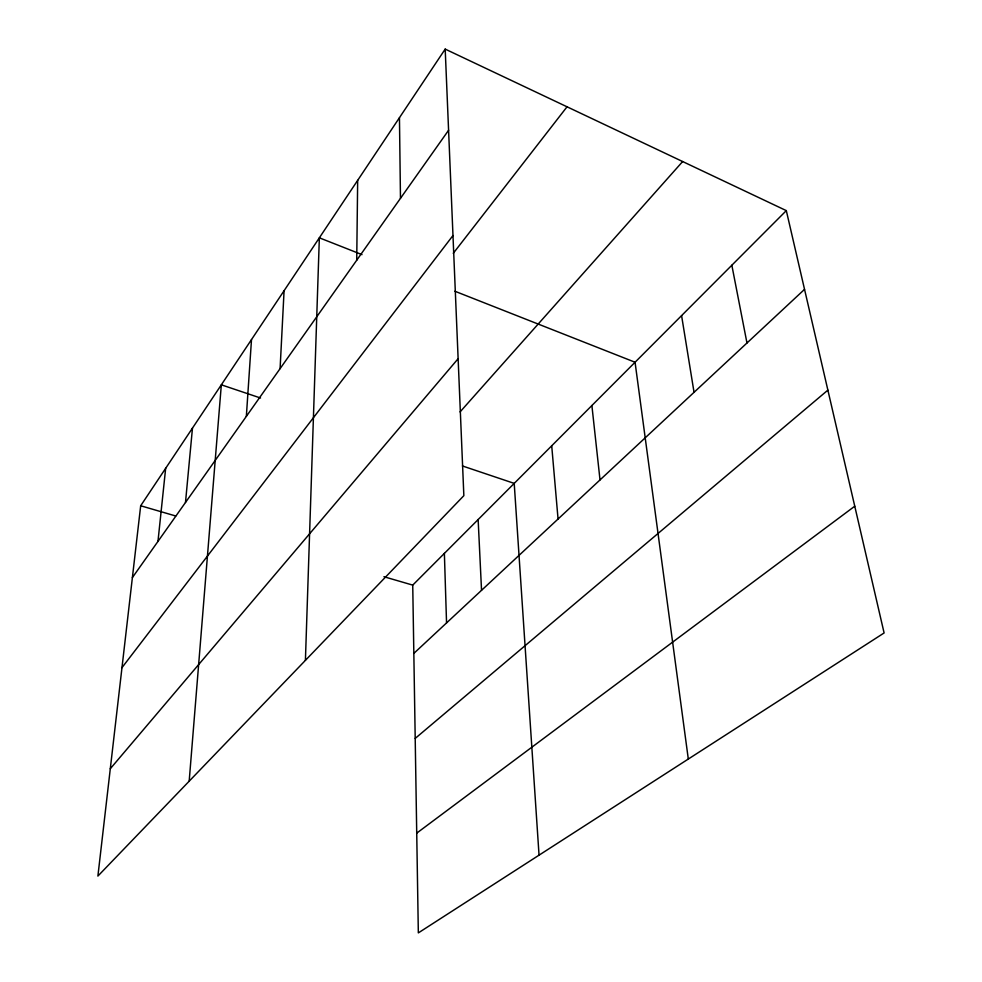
<?xml version="1.0" encoding="UTF-8"?>
<svg xmlns="http://www.w3.org/2000/svg" width="982" height="982" viewBox="0 0 982 982"><rect width="100%" height="100%" fill="white"/><g stroke="black" fill="none" stroke-linecap="round" stroke-linejoin="round"><path stroke-width="1.47" d="M356.724 260.23L357.669 180.357M305.414 660.358L319.346 237.816L362.014 254.633M280.091 368.643L284.08 290.721M246.347 416.38L251.502 339.576M189.182 781.181L221.331 384.821L260.549 398.017M185.488 502.477L192.472 428.091M157.967 541.426L165.663 468.291M445.19 49.1L140.684 505.767L97.893 876.079L463.848 495.665L445.19 49.1L786.312 210.627L884.107 632.96L418.332 932.9L412.735 585.112L786.312 210.627M132.374 577.612L448.59 130.262M121.977 667.65L452.984 235.52M453.254 253.331L567.044 106.793M110.291 768.746L458.128 358.7M460.079 411.9L682.65 161.539M413.827 653.411L804.54 289.359M415.202 738.415L827.875 390.136M416.724 833.141L854.757 506.209M140.684 505.767L175.729 515.992M383.925 576.716L412.735 585.112M462.424 465.959L514.212 483.377L539.044 855.162M454.85 291.224L635.059 362.235L688.308 759.049M731.836 265.226L746.971 343M681.582 315.615L694.041 392.321M591.888 405.517L600.014 479.928M551.712 445.803L558.058 519.012M478.136 519.552L481.536 590.317M444.38 553.394L446.552 622.907M399.453 117.693L400.472 198.327"/></g></svg>
